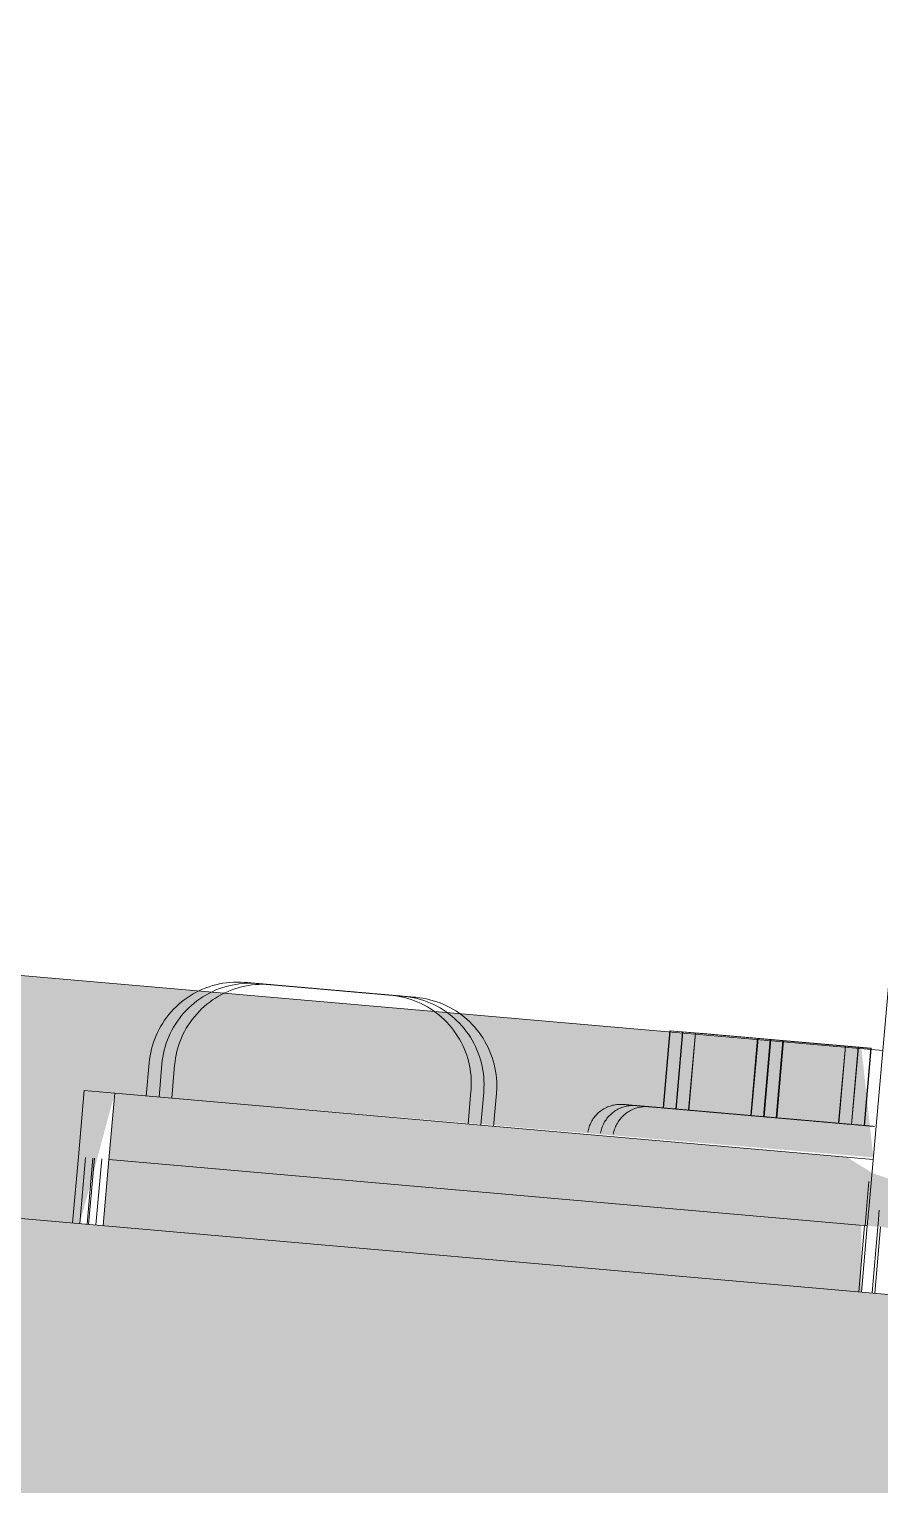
# Model space of a CAD drawing. Header units: millimetres. Extents: x -4612930 to -4329258, y -1064 to 30311.
# Drawn here: x -4357106.3 to -4357067.8, y 16813.4 to 16879.1 of the extents above; entities that cross this region are included whole.
import ezdxf

# ---------------------------------------------------------------- set-up
doc = ezdxf.new("R2010")
doc.units = ezdxf.units.MM
doc.layers.add('A-ROOF', color=132, linetype='Continuous', lineweight=5)
doc.layers.add('Q-SPCQ', color=91, linetype='Continuous', lineweight=5)

# ---------------------------------------------------------------- blocks, each defined once
blk = doc.blocks.new('Static Line_Sayfa_Metal Deck_Pan Mount - Up to 15 _ pitch - Max 2 Users-1848787-NORTH EAST')
at = {"layer": 'Q-SPCQ'}
h = blk.add_hatch(color=256, dxfattribs=at)
h.paths.add_polyline_path([(4342136.08, 16824.131), (4342134.251, 16824.384), (4342125.729, 16827.449), (4342124.619, 16828.143), (4342091.515, 16831.039), (4342091.253, 16828.05), (4342135.427, 16824.185)])
h.paths.add_polyline_path([(4342301.292, 16861.777), (4342299.706, 16862.012), (4342300.966, 16861.806)])
blk.add_hatch(color=256, dxfattribs=at).paths.add_polyline_path([(4342125.256, 16822.064), (4342125.256, 16825.075), (4342091.253, 16828.05), (4342090.992, 16825.062), (4342115.36, 16822.93)])
for p, q in [((4342125.584, 16825.8), (4342129.842, 16874.112)), ((4342116.295, 16830.376), (4342116.6, 16833.863)), ((4342116.307, 16830.375), (4342116.612, 16833.862)), ((4342120.559, 16833.517), (4342116.6, 16833.863)), ((4342116.6, 16833.863), (4342116.612, 16833.862)), ((4342116.612, 16833.862), (4342120.582, 16833.515)), ((4342116.871, 16830.326), (4342117.176, 16833.813)), ((4342116.882, 16830.325), (4342117.187, 16833.812)), ((4342121.134, 16833.466), (4342117.176, 16833.813)), ((4342117.176, 16833.813), (4342117.187, 16833.812)), ((4342117.187, 16833.812), (4342121.157, 16833.464)), ((4342117.751, 16833.762), (4342117.446, 16830.276)), ((4342117.762, 16833.761), (4342117.457, 16830.275)), ((4342121.71, 16833.416), (4342117.751, 16833.762)), ((4342117.751, 16833.762), (4342117.762, 16833.761)), ((4342117.762, 16833.761), (4342121.733, 16833.414)), ((4342120.254, 16830.03), (4342120.559, 16833.517)), ((4342120.582, 16833.515), (4342120.277, 16830.028)), ((4342124.529, 16833.169), (4342120.559, 16833.517)), ((4342120.582, 16833.515), (4342124.54, 16833.168)), ((4342120.829, 16829.98), (4342121.134, 16833.466)), ((4342121.157, 16833.464), (4342120.852, 16829.978)), ((4342125.104, 16833.119), (4342121.134, 16833.466)), ((4342121.157, 16833.464), (4342125.116, 16833.118)), ((4342121.405, 16829.929), (4342121.71, 16833.416)), ((4342121.733, 16833.414), (4342121.427, 16829.927)), ((4342125.68, 16833.069), (4342121.71, 16833.416)), ((4342121.733, 16833.414), (4342125.691, 16833.068)), ((4342124.224, 16829.683), (4342124.529, 16833.169)), ((4342124.235, 16829.682), (4342124.54, 16833.168)), ((4342124.54, 16833.168), (4342124.529, 16833.169)), ((4342124.799, 16829.632), (4342125.104, 16833.119)), ((4342124.811, 16829.631), (4342125.116, 16833.118)), ((4342125.116, 16833.118), (4342125.104, 16833.119)), ((4342125.68, 16833.069), (4342125.375, 16829.582)), ((4342125.691, 16833.068), (4342125.386, 16829.581)), ((4342125.691, 16833.068), (4342125.68, 16833.069)), ((4342093.071, 16832.408), (4342092.94, 16830.914)), ((4342093.647, 16832.358), (4342093.516, 16830.864)), ((4342094.222, 16832.308), (4342094.091, 16830.813)), ((4342089.872, 16828.171), (4342090.134, 16831.16)), ((4342091.515, 16831.039), (4342090.134, 16831.16)), ((4342091.515, 16831.039), (4342091.253, 16828.05)), ((4342125.781, 16828.041), (4342091.515, 16831.039)), ((4342107.481, 16829.642), (4342107.612, 16831.136)), ((4342108.056, 16829.592), (4342108.187, 16831.086)), ((4342108.632, 16829.541), (4342108.762, 16831.035)), ((4342116.307, 16830.375), (4342116.295, 16830.376)), ((4342116.295, 16830.376), (4342120.254, 16830.03)), ((4342120.277, 16830.028), (4342116.307, 16830.375)), ((4342116.882, 16830.325), (4342116.871, 16830.326)), ((4342116.871, 16830.326), (4342120.829, 16829.98)), ((4342120.852, 16829.978), (4342116.882, 16830.325)), ((4342117.457, 16830.275), (4342117.446, 16830.276)), ((4342117.446, 16830.276), (4342121.405, 16829.929)), ((4342121.427, 16829.927), (4342117.457, 16830.275)), ((4342120.254, 16830.03), (4342124.224, 16829.683)), ((4342124.235, 16829.682), (4342120.277, 16830.028)), ((4342120.829, 16829.98), (4342124.799, 16829.632)), ((4342124.811, 16829.631), (4342120.852, 16829.978)), ((4342121.405, 16829.929), (4342125.375, 16829.582)), ((4342125.386, 16829.581), (4342121.427, 16829.927)), ((4342124.224, 16829.683), (4342124.235, 16829.682)), ((4342124.799, 16829.632), (4342124.811, 16829.631)), ((4342125.375, 16829.582), (4342125.386, 16829.581)), ((4342089.611, 16825.182), (4342089.872, 16828.171)), ((4342090.197, 16828.143), (4342089.936, 16825.154)), ((4342090.266, 16825.125), (4342090.527, 16828.114)), ((4342090.337, 16825.119), (4342090.598, 16828.107)), ((4342090.928, 16828.079), (4342090.666, 16825.09)), ((4342090.992, 16825.062), (4342091.253, 16828.05)), ((4342091.253, 16828.05), (4342125.518, 16825.052)), ((4342091.253, 16828.05), (4342125.518, 16825.052)), ((4342125.592, 16827.054), (4342125.418, 16825.061)), ((4342125.393, 16825.063), (4342125.131, 16822.075)), ((4342125.256, 16822.064), (4342125.518, 16825.052)), ((4342125.993, 16825.011), (4342125.732, 16822.022)), ((4342125.857, 16822.011), (4342126.118, 16825))]:
    blk.add_line(p, q, dxfattribs=at)
at = {"layer": 'Q-SPCQ', "flags": 128}
for points in [[(4342093.071, 16832.408), (4342093.088, 16832.567), (4342093.112, 16832.726), (4342093.142, 16832.883), (4342093.178, 16833.039), (4342093.22, 16833.193), (4342093.268, 16833.345), (4342093.323, 16833.496), (4342093.383, 16833.644), (4342093.449, 16833.79), (4342093.522, 16833.933), (4342093.599, 16834.072), (4342093.682, 16834.209), (4342093.771, 16834.342), (4342093.865, 16834.472), (4342093.964, 16834.597), (4342094.068, 16834.719), (4342094.177, 16834.836), (4342094.29, 16834.949), (4342094.408, 16835.058), (4342094.53, 16835.161), (4342094.656, 16835.26), (4342094.786, 16835.353), (4342094.919, 16835.441), (4342095.056, 16835.524), (4342095.196, 16835.601), (4342095.339, 16835.673), (4342095.485, 16835.738), (4342095.634, 16835.798), (4342095.784, 16835.852), (4342095.937, 16835.9), (4342096.091, 16835.942), (4342096.247, 16835.977), (4342096.405, 16836.006), (4342096.563, 16836.029), (4342096.722, 16836.046), (4342096.882, 16836.056), (4342097.042, 16836.06), (4342097.202, 16836.057), (4342097.362, 16836.048), (4342097.405, 16836.044)], [(4342093.647, 16832.358), (4342093.664, 16832.517), (4342093.687, 16832.675), (4342093.717, 16832.832), (4342093.753, 16832.988), (4342093.795, 16833.143), (4342093.844, 16833.295), (4342093.898, 16833.446), (4342093.959, 16833.594), (4342094.025, 16833.739), (4342094.097, 16833.882), (4342094.175, 16834.022), (4342094.258, 16834.159), (4342094.346, 16834.292), (4342094.44, 16834.421), (4342094.539, 16834.547), (4342094.643, 16834.669), (4342094.752, 16834.786), (4342094.865, 16834.899), (4342094.983, 16835.007), (4342095.105, 16835.111), (4342095.231, 16835.209), (4342095.361, 16835.303), (4342095.495, 16835.391), (4342095.632, 16835.474), (4342095.772, 16835.551), (4342095.915, 16835.622), (4342096.061, 16835.688), (4342096.209, 16835.748), (4342096.36, 16835.802), (4342096.512, 16835.85), (4342096.667, 16835.891), (4342096.823, 16835.927), (4342096.98, 16835.956), (4342097.138, 16835.979), (4342097.298, 16835.995), (4342097.457, 16836.006), (4342097.617, 16836.009), (4342097.777, 16836.007), (4342097.937, 16835.998), (4342097.98, 16835.994)], [(4342094.222, 16832.308), (4342094.239, 16832.467), (4342094.263, 16832.625), (4342094.292, 16832.782), (4342094.328, 16832.938), (4342094.371, 16833.092), (4342094.419, 16833.245), (4342094.473, 16833.395), (4342094.534, 16833.543), (4342094.6, 16833.689), (4342094.672, 16833.832), (4342094.75, 16833.972), (4342094.833, 16834.108), (4342094.922, 16834.241), (4342095.016, 16834.371), (4342095.115, 16834.497), (4342095.219, 16834.618), (4342095.327, 16834.736), (4342095.441, 16834.849), (4342095.559, 16834.957), (4342095.681, 16835.06), (4342095.807, 16835.159), (4342095.937, 16835.252), (4342096.07, 16835.34), (4342096.207, 16835.423), (4342096.347, 16835.5), (4342096.49, 16835.572), (4342096.636, 16835.638), (4342096.784, 16835.698), (4342096.935, 16835.751), (4342097.088, 16835.799), (4342097.242, 16835.841), (4342097.398, 16835.876), (4342097.556, 16835.906), (4342097.714, 16835.929), (4342097.873, 16835.945), (4342098.033, 16835.955), (4342098.193, 16835.959), (4342098.353, 16835.956), (4342098.512, 16835.947), (4342098.555, 16835.944)], [(4342097.407, 16836.044), (4342097.415, 16836.044), (4342097.428, 16836.042), (4342097.447, 16836.041), (4342097.47, 16836.039), (4342097.499, 16836.036), (4342097.533, 16836.033), (4342097.571, 16836.03), (4342097.615, 16836.026), (4342097.664, 16836.022), (4342097.718, 16836.017), (4342097.776, 16836.012), (4342097.839, 16836.006), (4342097.906, 16836.001), (4342097.978, 16835.994), (4342098.055, 16835.988), (4342098.135, 16835.981), (4342098.22, 16835.973), (4342098.309, 16835.965), (4342098.401, 16835.957), (4342098.497, 16835.949), (4342098.597, 16835.94), (4342098.7, 16835.931), (4342098.806, 16835.922), (4342098.915, 16835.912), (4342099.027, 16835.903), (4342099.142, 16835.892), (4342099.259, 16835.882), (4342099.378, 16835.872), (4342099.5, 16835.861), (4342099.623, 16835.85), (4342099.748, 16835.839), (4342099.875, 16835.828), (4342100.003, 16835.817), (4342100.132, 16835.806), (4342100.262, 16835.794), (4342100.392, 16835.783), (4342100.523, 16835.772), (4342100.655, 16835.76), (4342100.682, 16835.758)], [(4342100.698, 16835.756), (4342100.567, 16835.768), (4342100.436, 16835.779), (4342100.305, 16835.791), (4342100.175, 16835.802), (4342100.045, 16835.813), (4342099.917, 16835.825), (4342099.79, 16835.836), (4342099.664, 16835.847), (4342099.54, 16835.858), (4342099.418, 16835.868), (4342099.298, 16835.879), (4342099.18, 16835.889), (4342099.065, 16835.899), (4342098.952, 16835.909), (4342098.842, 16835.919), (4342098.735, 16835.928), (4342098.631, 16835.937), (4342098.53, 16835.946), (4342098.433, 16835.955), (4342098.339, 16835.963), (4342098.249, 16835.971), (4342098.163, 16835.978), (4342098.081, 16835.985), (4342098.003, 16835.992), (4342097.93, 16835.998), (4342097.861, 16836.005), (4342097.796, 16836.01), (4342097.736, 16836.015), (4342097.681, 16836.02), (4342097.631, 16836.025), (4342097.585, 16836.029), (4342097.545, 16836.032), (4342097.509, 16836.035), (4342097.479, 16836.038), (4342097.454, 16836.04), (4342097.434, 16836.042), (4342097.419, 16836.043), (4342097.409, 16836.044)], [(4342097.983, 16835.994), (4342097.99, 16835.993), (4342098.004, 16835.992), (4342098.022, 16835.99), (4342098.045, 16835.988), (4342098.074, 16835.986), (4342098.108, 16835.983), (4342098.147, 16835.98), (4342098.191, 16835.976), (4342098.239, 16835.971), (4342098.293, 16835.967), (4342098.351, 16835.962), (4342098.414, 16835.956), (4342098.482, 16835.95), (4342098.554, 16835.944), (4342098.63, 16835.937), (4342098.711, 16835.93), (4342098.795, 16835.923), (4342098.884, 16835.915), (4342098.976, 16835.907), (4342099.073, 16835.899), (4342099.172, 16835.89), (4342099.275, 16835.881), (4342099.381, 16835.872), (4342099.49, 16835.862), (4342099.602, 16835.852), (4342099.717, 16835.842), (4342099.834, 16835.832), (4342099.953, 16835.821), (4342100.075, 16835.811), (4342100.198, 16835.8), (4342100.323, 16835.789), (4342100.45, 16835.778), (4342100.578, 16835.767), (4342100.707, 16835.756), (4342100.837, 16835.744), (4342100.968, 16835.733), (4342101.099, 16835.721), (4342101.23, 16835.71), (4342101.257, 16835.707)], [(4342101.274, 16835.706), (4342101.142, 16835.717), (4342101.011, 16835.729), (4342100.88, 16835.74), (4342100.75, 16835.752), (4342100.621, 16835.763), (4342100.492, 16835.774), (4342100.365, 16835.785), (4342100.24, 16835.796), (4342100.116, 16835.807), (4342099.994, 16835.818), (4342099.873, 16835.828), (4342099.756, 16835.839), (4342099.64, 16835.849), (4342099.527, 16835.859), (4342099.417, 16835.868), (4342099.31, 16835.878), (4342099.206, 16835.887), (4342099.105, 16835.896), (4342099.008, 16835.904), (4342098.914, 16835.912), (4342098.824, 16835.92), (4342098.738, 16835.928), (4342098.657, 16835.935), (4342098.579, 16835.942), (4342098.505, 16835.948), (4342098.436, 16835.954), (4342098.372, 16835.96), (4342098.312, 16835.965), (4342098.257, 16835.97), (4342098.206, 16835.974), (4342098.161, 16835.978), (4342098.12, 16835.982), (4342098.085, 16835.985), (4342098.054, 16835.988), (4342098.029, 16835.99), (4342098.009, 16835.992), (4342097.994, 16835.993), (4342097.985, 16835.994)], [(4342098.558, 16835.944), (4342098.566, 16835.943), (4342098.579, 16835.942), (4342098.597, 16835.94), (4342098.621, 16835.938), (4342098.65, 16835.936), (4342098.683, 16835.933), (4342098.722, 16835.929), (4342098.766, 16835.925), (4342098.815, 16835.921), (4342098.868, 16835.916), (4342098.927, 16835.911), (4342098.99, 16835.906), (4342099.057, 16835.9), (4342099.129, 16835.894), (4342099.206, 16835.887), (4342099.286, 16835.88), (4342099.371, 16835.872), (4342099.459, 16835.865), (4342099.552, 16835.857), (4342099.648, 16835.848), (4342099.747, 16835.839), (4342099.85, 16835.83), (4342099.957, 16835.821), (4342100.066, 16835.812), (4342100.178, 16835.802), (4342100.292, 16835.792), (4342100.409, 16835.782), (4342100.529, 16835.771), (4342100.65, 16835.76), (4342100.774, 16835.75), (4342100.899, 16835.739), (4342101.025, 16835.728), (4342101.153, 16835.716), (4342101.282, 16835.705), (4342101.412, 16835.694), (4342101.543, 16835.682), (4342101.674, 16835.671), (4342101.805, 16835.659), (4342101.833, 16835.657)], [(4342101.849, 16835.656), (4342101.718, 16835.667), (4342101.586, 16835.679), (4342101.456, 16835.69), (4342101.326, 16835.701), (4342101.196, 16835.713), (4342101.068, 16835.724), (4342100.941, 16835.735), (4342100.815, 16835.746), (4342100.691, 16835.757), (4342100.569, 16835.768), (4342100.449, 16835.778), (4342100.331, 16835.788), (4342100.215, 16835.799), (4342100.103, 16835.808), (4342099.992, 16835.818), (4342099.885, 16835.827), (4342099.781, 16835.837), (4342099.681, 16835.845), (4342099.583, 16835.854), (4342099.49, 16835.862), (4342099.4, 16835.87), (4342099.314, 16835.877), (4342099.232, 16835.885), (4342099.154, 16835.891), (4342099.081, 16835.898), (4342099.012, 16835.904), (4342098.947, 16835.91), (4342098.887, 16835.915), (4342098.832, 16835.92), (4342098.782, 16835.924), (4342098.736, 16835.928), (4342098.696, 16835.931), (4342098.66, 16835.935), (4342098.63, 16835.937), (4342098.605, 16835.939), (4342098.584, 16835.941), (4342098.57, 16835.943), (4342098.56, 16835.943)], [(4342100.682, 16835.758), (4342100.813, 16835.746), (4342100.944, 16835.735), (4342101.075, 16835.723), (4342101.205, 16835.712), (4342101.335, 16835.701), (4342101.463, 16835.689), (4342101.59, 16835.678), (4342101.716, 16835.667), (4342101.84, 16835.656), (4342101.962, 16835.646), (4342102.082, 16835.635), (4342102.2, 16835.625), (4342102.315, 16835.615), (4342102.428, 16835.605), (4342102.538, 16835.595), (4342102.645, 16835.586), (4342102.75, 16835.577), (4342102.85, 16835.568), (4342102.947, 16835.56), (4342103.041, 16835.551), (4342103.131, 16835.543), (4342103.217, 16835.536), (4342103.299, 16835.529), (4342103.377, 16835.522), (4342103.45, 16835.516), (4342103.519, 16835.509), (4342103.584, 16835.504), (4342103.644, 16835.499), (4342103.699, 16835.494), (4342103.749, 16835.489), (4342103.795, 16835.485), (4342103.835, 16835.482), (4342103.871, 16835.479), (4342103.901, 16835.476), (4342103.926, 16835.474), (4342103.946, 16835.472), (4342103.961, 16835.471), (4342103.971, 16835.47)], [(4342103.973, 16835.47), (4342103.965, 16835.47), (4342103.952, 16835.472), (4342103.934, 16835.473), (4342103.91, 16835.475), (4342103.881, 16835.478), (4342103.848, 16835.481), (4342103.809, 16835.484), (4342103.765, 16835.488), (4342103.716, 16835.492), (4342103.663, 16835.497), (4342103.604, 16835.502), (4342103.541, 16835.508), (4342103.474, 16835.513), (4342103.402, 16835.52), (4342103.325, 16835.526), (4342103.245, 16835.534), (4342103.16, 16835.541), (4342103.071, 16835.549), (4342102.979, 16835.557), (4342102.883, 16835.565), (4342102.783, 16835.574), (4342102.68, 16835.583), (4342102.574, 16835.592), (4342102.465, 16835.602), (4342102.353, 16835.611), (4342102.239, 16835.622), (4342102.121, 16835.632), (4342102.002, 16835.642), (4342101.881, 16835.653), (4342101.757, 16835.664), (4342101.632, 16835.675), (4342101.505, 16835.686), (4342101.378, 16835.697), (4342101.248, 16835.708), (4342101.119, 16835.72), (4342100.988, 16835.731), (4342100.857, 16835.742), (4342100.726, 16835.754), (4342100.698, 16835.756)], [(4342101.257, 16835.707), (4342101.389, 16835.696), (4342101.52, 16835.684), (4342101.651, 16835.673), (4342101.781, 16835.662), (4342101.91, 16835.65), (4342102.038, 16835.639), (4342102.165, 16835.628), (4342102.291, 16835.617), (4342102.415, 16835.606), (4342102.537, 16835.595), (4342102.657, 16835.585), (4342102.775, 16835.575), (4342102.891, 16835.564), (4342103.004, 16835.555), (4342103.114, 16835.545), (4342103.221, 16835.536), (4342103.325, 16835.526), (4342103.426, 16835.518), (4342103.523, 16835.509), (4342103.617, 16835.501), (4342103.706, 16835.493), (4342103.792, 16835.486), (4342103.874, 16835.478), (4342103.952, 16835.472), (4342104.026, 16835.465), (4342104.095, 16835.459), (4342104.159, 16835.453), (4342104.219, 16835.448), (4342104.274, 16835.443), (4342104.325, 16835.439), (4342104.37, 16835.435), (4342104.411, 16835.432), (4342104.446, 16835.428), (4342104.476, 16835.426), (4342104.502, 16835.424), (4342104.522, 16835.422), (4342104.537, 16835.42), (4342104.546, 16835.42)], [(4342104.548, 16835.419), (4342104.54, 16835.42), (4342104.527, 16835.421), (4342104.509, 16835.423), (4342104.485, 16835.425), (4342104.457, 16835.427), (4342104.423, 16835.43), (4342104.384, 16835.434), (4342104.34, 16835.438), (4342104.292, 16835.442), (4342104.238, 16835.447), (4342104.18, 16835.452), (4342104.117, 16835.457), (4342104.049, 16835.463), (4342103.977, 16835.469), (4342103.901, 16835.476), (4342103.82, 16835.483), (4342103.735, 16835.491), (4342103.647, 16835.498), (4342103.554, 16835.506), (4342103.458, 16835.515), (4342103.359, 16835.524), (4342103.256, 16835.533), (4342103.15, 16835.542), (4342103.041, 16835.551), (4342102.929, 16835.561), (4342102.814, 16835.571), (4342102.697, 16835.581), (4342102.577, 16835.592), (4342102.456, 16835.603), (4342102.333, 16835.613), (4342102.207, 16835.624), (4342102.081, 16835.635), (4342101.953, 16835.647), (4342101.824, 16835.658), (4342101.694, 16835.669), (4342101.563, 16835.681), (4342101.432, 16835.692), (4342101.301, 16835.704), (4342101.274, 16835.706)], [(4342101.833, 16835.657), (4342101.964, 16835.646), (4342102.095, 16835.634), (4342102.226, 16835.623), (4342102.356, 16835.611), (4342102.485, 16835.6), (4342102.614, 16835.589), (4342102.741, 16835.578), (4342102.866, 16835.567), (4342102.99, 16835.556), (4342103.113, 16835.545), (4342103.233, 16835.535), (4342103.351, 16835.524), (4342103.466, 16835.514), (4342103.579, 16835.504), (4342103.689, 16835.495), (4342103.796, 16835.485), (4342103.9, 16835.476), (4342104.001, 16835.467), (4342104.098, 16835.459), (4342104.192, 16835.451), (4342104.282, 16835.443), (4342104.368, 16835.435), (4342104.45, 16835.428), (4342104.527, 16835.421), (4342104.601, 16835.415), (4342104.67, 16835.409), (4342104.735, 16835.403), (4342104.794, 16835.398), (4342104.85, 16835.393), (4342104.9, 16835.389), (4342104.945, 16835.385), (4342104.986, 16835.381), (4342105.021, 16835.378), (4342105.052, 16835.375), (4342105.077, 16835.373), (4342105.097, 16835.371), (4342105.112, 16835.37), (4342105.122, 16835.369)], [(4342105.124, 16835.369), (4342105.116, 16835.37), (4342105.103, 16835.371), (4342105.084, 16835.373), (4342105.061, 16835.375), (4342105.032, 16835.377), (4342104.998, 16835.38), (4342104.959, 16835.383), (4342104.916, 16835.387), (4342104.867, 16835.392), (4342104.813, 16835.396), (4342104.755, 16835.401), (4342104.692, 16835.407), (4342104.624, 16835.413), (4342104.552, 16835.419), (4342104.476, 16835.426), (4342104.395, 16835.433), (4342104.311, 16835.44), (4342104.222, 16835.448), (4342104.13, 16835.456), (4342104.034, 16835.464), (4342103.934, 16835.473), (4342103.831, 16835.482), (4342103.725, 16835.491), (4342103.616, 16835.501), (4342103.504, 16835.511), (4342103.389, 16835.521), (4342103.272, 16835.531), (4342103.153, 16835.542), (4342103.031, 16835.552), (4342102.908, 16835.563), (4342102.783, 16835.574), (4342102.656, 16835.585), (4342102.528, 16835.596), (4342102.399, 16835.607), (4342102.269, 16835.619), (4342102.139, 16835.63), (4342102.008, 16835.642), (4342101.876, 16835.653), (4342101.849, 16835.656)], [(4342103.976, 16835.47), (4342104.135, 16835.452), (4342104.293, 16835.429), (4342104.45, 16835.399), (4342104.606, 16835.363), (4342104.76, 16835.321), (4342104.913, 16835.272), (4342105.063, 16835.218), (4342105.211, 16835.158), (4342105.357, 16835.091), (4342105.5, 16835.019), (4342105.64, 16834.942), (4342105.776, 16834.858), (4342105.909, 16834.77), (4342106.039, 16834.676), (4342106.165, 16834.577), (4342106.286, 16834.473), (4342106.404, 16834.364), (4342106.516, 16834.251), (4342106.625, 16834.133), (4342106.728, 16834.011), (4342106.827, 16833.885), (4342106.92, 16833.755), (4342107.008, 16833.621), (4342107.091, 16833.485), (4342107.168, 16833.344), (4342107.24, 16833.201), (4342107.306, 16833.055), (4342107.365, 16832.907), (4342107.419, 16832.756), (4342107.467, 16832.604), (4342107.509, 16832.449), (4342107.544, 16832.293), (4342107.574, 16832.136), (4342107.596, 16831.978), (4342107.613, 16831.819), (4342107.623, 16831.659), (4342107.627, 16831.499), (4342107.624, 16831.339), (4342107.615, 16831.179), (4342107.612, 16831.136)], [(4342104.551, 16835.419), (4342104.71, 16835.402), (4342104.868, 16835.379), (4342105.025, 16835.349), (4342105.181, 16835.313), (4342105.336, 16835.271), (4342105.488, 16835.222), (4342105.639, 16835.168), (4342105.787, 16835.107), (4342105.932, 16835.041), (4342106.075, 16834.969), (4342106.215, 16834.891), (4342106.352, 16834.808), (4342106.485, 16834.719), (4342106.614, 16834.625), (4342106.74, 16834.526), (4342106.862, 16834.422), (4342106.979, 16834.314), (4342107.092, 16834.2), (4342107.2, 16834.083), (4342107.304, 16833.961), (4342107.402, 16833.835), (4342107.496, 16833.705), (4342107.584, 16833.571), (4342107.667, 16833.434), (4342107.744, 16833.294), (4342107.815, 16833.151), (4342107.881, 16833.005), (4342107.941, 16832.857), (4342107.995, 16832.706), (4342108.043, 16832.553), (4342108.084, 16832.399), (4342108.12, 16832.243), (4342108.149, 16832.086), (4342108.172, 16831.927), (4342108.188, 16831.768), (4342108.198, 16831.609), (4342108.202, 16831.449), (4342108.2, 16831.289), (4342108.191, 16831.129), (4342108.187, 16831.086)], [(4342105.126, 16835.369), (4342105.285, 16835.352), (4342105.444, 16835.328), (4342105.601, 16835.298), (4342105.757, 16835.262), (4342105.911, 16835.22), (4342106.063, 16835.172), (4342106.214, 16835.117), (4342106.362, 16835.057), (4342106.508, 16834.991), (4342106.65, 16834.919), (4342106.79, 16834.841), (4342106.927, 16834.758), (4342107.06, 16834.669), (4342107.19, 16834.575), (4342107.315, 16834.476), (4342107.437, 16834.372), (4342107.554, 16834.263), (4342107.667, 16834.15), (4342107.776, 16834.032), (4342107.879, 16833.91), (4342107.978, 16833.784), (4342108.071, 16833.654), (4342108.159, 16833.521), (4342108.242, 16833.384), (4342108.319, 16833.244), (4342108.391, 16833.101), (4342108.456, 16832.955), (4342108.516, 16832.806), (4342108.57, 16832.656), (4342108.618, 16832.503), (4342108.66, 16832.349), (4342108.695, 16832.193), (4342108.724, 16832.035), (4342108.747, 16831.877), (4342108.764, 16831.718), (4342108.774, 16831.558), (4342108.778, 16831.398), (4342108.775, 16831.238), (4342108.766, 16831.079), (4342108.762, 16831.035)], [(4342112.893, 16829.289), (4342112.904, 16829.348), (4342112.918, 16829.406), (4342112.933, 16829.464), (4342112.952, 16829.521), (4342112.972, 16829.578), (4342112.995, 16829.633), (4342113.02, 16829.688), (4342113.047, 16829.741), (4342113.076, 16829.794), (4342113.107, 16829.845), (4342113.14, 16829.895), (4342113.175, 16829.943), (4342113.212, 16829.991), (4342113.251, 16830.036), (4342113.292, 16830.08), (4342113.335, 16830.123), (4342113.379, 16830.163), (4342113.425, 16830.202), (4342113.472, 16830.239), (4342113.521, 16830.274), (4342113.571, 16830.307), (4342113.622, 16830.338), (4342113.675, 16830.367), (4342113.728, 16830.394), (4342113.783, 16830.419), (4342113.839, 16830.441), (4342113.895, 16830.461), (4342113.952, 16830.479), (4342114.01, 16830.495), (4342114.069, 16830.508), (4342114.128, 16830.519), (4342114.187, 16830.528), (4342114.247, 16830.534), (4342114.307, 16830.538), (4342114.367, 16830.539), (4342114.427, 16830.538), (4342114.487, 16830.535), (4342114.503, 16830.533)], [(4342113.468, 16829.238), (4342113.479, 16829.297), (4342113.493, 16829.356), (4342113.509, 16829.414), (4342113.527, 16829.471), (4342113.547, 16829.527), (4342113.57, 16829.583), (4342113.595, 16829.637), (4342113.622, 16829.691), (4342113.651, 16829.743), (4342113.682, 16829.795), (4342113.716, 16829.845), (4342113.751, 16829.893), (4342113.788, 16829.94), (4342113.827, 16829.986), (4342113.868, 16830.03), (4342113.91, 16830.072), (4342113.954, 16830.113), (4342114, 16830.152), (4342114.047, 16830.189), (4342114.096, 16830.224), (4342114.146, 16830.257), (4342114.197, 16830.288), (4342114.25, 16830.317), (4342114.304, 16830.344), (4342114.358, 16830.368), (4342114.414, 16830.391), (4342114.47, 16830.411), (4342114.528, 16830.429), (4342114.586, 16830.444), (4342114.644, 16830.458), (4342114.703, 16830.469), (4342114.763, 16830.477), (4342114.822, 16830.483), (4342114.882, 16830.487), (4342114.942, 16830.489), (4342115.002, 16830.488), (4342115.062, 16830.484), (4342115.078, 16830.483)], [(4342114.044, 16829.188), (4342114.055, 16829.247), (4342114.068, 16829.305), (4342114.084, 16829.363), (4342114.102, 16829.42), (4342114.123, 16829.477), (4342114.145, 16829.532), (4342114.17, 16829.587), (4342114.197, 16829.641), (4342114.226, 16829.693), (4342114.258, 16829.744), (4342114.291, 16829.794), (4342114.326, 16829.843), (4342114.363, 16829.89), (4342114.402, 16829.936), (4342114.443, 16829.98), (4342114.485, 16830.022), (4342114.53, 16830.063), (4342114.575, 16830.101), (4342114.623, 16830.138), (4342114.671, 16830.173), (4342114.721, 16830.206), (4342114.773, 16830.237), (4342114.825, 16830.266), (4342114.879, 16830.293), (4342114.934, 16830.318), (4342114.989, 16830.34), (4342115.046, 16830.36), (4342115.103, 16830.378), (4342115.161, 16830.394), (4342115.22, 16830.407), (4342115.278, 16830.418), (4342115.338, 16830.427), (4342115.398, 16830.433), (4342115.457, 16830.437), (4342115.517, 16830.438), (4342115.577, 16830.437), (4342115.637, 16830.434), (4342115.653, 16830.433)], [(4342120.28, 16830.028), (4342120.049, 16830.048), (4342119.819, 16830.068), (4342119.59, 16830.088), (4342119.361, 16830.108), (4342119.135, 16830.128), (4342118.91, 16830.148), (4342118.687, 16830.167), (4342118.466, 16830.187), (4342118.249, 16830.206), (4342118.035, 16830.224), (4342117.824, 16830.243), (4342117.617, 16830.261), (4342117.415, 16830.279), (4342117.217, 16830.296), (4342117.023, 16830.313), (4342116.836, 16830.329), (4342116.653, 16830.345), (4342116.476, 16830.361), (4342116.306, 16830.376), (4342116.142, 16830.39), (4342115.984, 16830.404), (4342115.833, 16830.417), (4342115.689, 16830.429), (4342115.553, 16830.441), (4342115.424, 16830.453), (4342115.303, 16830.463), (4342115.19, 16830.473), (4342115.085, 16830.482), (4342114.988, 16830.491), (4342114.9, 16830.499), (4342114.82, 16830.506), (4342114.749, 16830.512), (4342114.687, 16830.517), (4342114.633, 16830.522), (4342114.589, 16830.526), (4342114.554, 16830.529), (4342114.528, 16830.531), (4342114.511, 16830.533), (4342114.503, 16830.533)], [(4342114.507, 16830.533), (4342114.521, 16830.532), (4342114.544, 16830.53), (4342114.576, 16830.527), (4342114.618, 16830.523), (4342114.668, 16830.519), (4342114.727, 16830.514), (4342114.795, 16830.508), (4342114.872, 16830.501), (4342114.958, 16830.493), (4342115.052, 16830.485), (4342115.154, 16830.476), (4342115.264, 16830.467), (4342115.383, 16830.456), (4342115.509, 16830.445), (4342115.643, 16830.434), (4342115.784, 16830.421), (4342115.933, 16830.408), (4342116.088, 16830.395), (4342116.25, 16830.38), (4342116.419, 16830.366), (4342116.594, 16830.35), (4342116.774, 16830.335), (4342116.96, 16830.318), (4342117.152, 16830.302), (4342117.348, 16830.284), (4342117.549, 16830.267), (4342117.755, 16830.249), (4342117.964, 16830.23), (4342118.177, 16830.212), (4342118.394, 16830.193), (4342118.613, 16830.174), (4342118.835, 16830.154), (4342119.06, 16830.135), (4342119.286, 16830.115), (4342119.514, 16830.095), (4342119.743, 16830.075), (4342119.973, 16830.055), (4342120.203, 16830.035), (4342120.251, 16830.03)], [(4342120.855, 16829.978), (4342120.625, 16829.998), (4342120.395, 16830.018), (4342120.165, 16830.038), (4342119.937, 16830.058), (4342119.71, 16830.078), (4342119.485, 16830.097), (4342119.262, 16830.117), (4342119.042, 16830.136), (4342118.824, 16830.155), (4342118.61, 16830.174), (4342118.399, 16830.192), (4342118.192, 16830.21), (4342117.99, 16830.228), (4342117.792, 16830.246), (4342117.599, 16830.262), (4342117.411, 16830.279), (4342117.228, 16830.295), (4342117.052, 16830.31), (4342116.881, 16830.325), (4342116.717, 16830.34), (4342116.559, 16830.353), (4342116.408, 16830.367), (4342116.265, 16830.379), (4342116.128, 16830.391), (4342115.999, 16830.402), (4342115.878, 16830.413), (4342115.765, 16830.423), (4342115.66, 16830.432), (4342115.563, 16830.44), (4342115.475, 16830.448), (4342115.395, 16830.455), (4342115.324, 16830.461), (4342115.262, 16830.467), (4342115.209, 16830.472), (4342115.164, 16830.475), (4342115.129, 16830.478), (4342115.103, 16830.481), (4342115.086, 16830.482), (4342115.079, 16830.483)], [(4342115.083, 16830.483), (4342115.096, 16830.481), (4342115.12, 16830.479), (4342115.152, 16830.477), (4342115.193, 16830.473), (4342115.243, 16830.468), (4342115.302, 16830.463), (4342115.371, 16830.457), (4342115.447, 16830.451), (4342115.533, 16830.443), (4342115.627, 16830.435), (4342115.729, 16830.426), (4342115.84, 16830.416), (4342115.958, 16830.406), (4342116.085, 16830.395), (4342116.219, 16830.383), (4342116.36, 16830.371), (4342116.508, 16830.358), (4342116.664, 16830.344), (4342116.826, 16830.33), (4342116.994, 16830.315), (4342117.169, 16830.3), (4342117.35, 16830.284), (4342117.536, 16830.268), (4342117.727, 16830.251), (4342117.924, 16830.234), (4342118.125, 16830.216), (4342118.33, 16830.198), (4342118.539, 16830.18), (4342118.753, 16830.161), (4342118.969, 16830.143), (4342119.188, 16830.123), (4342119.411, 16830.104), (4342119.635, 16830.084), (4342119.861, 16830.064), (4342120.089, 16830.045), (4342120.318, 16830.024), (4342120.548, 16830.004), (4342120.778, 16829.984), (4342120.826, 16829.98)], [(4342121.43, 16829.927), (4342121.2, 16829.947), (4342120.97, 16829.967), (4342120.741, 16829.988), (4342120.512, 16830.008), (4342120.285, 16830.027), (4342120.06, 16830.047), (4342119.837, 16830.067), (4342119.617, 16830.086), (4342119.4, 16830.105), (4342119.185, 16830.124), (4342118.975, 16830.142), (4342118.768, 16830.16), (4342118.565, 16830.178), (4342118.367, 16830.195), (4342118.174, 16830.212), (4342117.986, 16830.229), (4342117.804, 16830.244), (4342117.627, 16830.26), (4342117.457, 16830.275), (4342117.292, 16830.289), (4342117.135, 16830.303), (4342116.984, 16830.316), (4342116.84, 16830.329), (4342116.704, 16830.341), (4342116.575, 16830.352), (4342116.454, 16830.363), (4342116.34, 16830.372), (4342116.235, 16830.382), (4342116.139, 16830.39), (4342116.05, 16830.398), (4342115.971, 16830.405), (4342115.9, 16830.411), (4342115.837, 16830.417), (4342115.784, 16830.421), (4342115.74, 16830.425), (4342115.705, 16830.428), (4342115.679, 16830.43), (4342115.662, 16830.432), (4342115.654, 16830.433)], [(4342115.658, 16830.432), (4342115.672, 16830.431), (4342115.695, 16830.429), (4342115.727, 16830.426), (4342115.768, 16830.423), (4342115.819, 16830.418), (4342115.878, 16830.413), (4342115.946, 16830.407), (4342116.023, 16830.4), (4342116.108, 16830.393), (4342116.202, 16830.385), (4342116.305, 16830.376), (4342116.415, 16830.366), (4342116.534, 16830.356), (4342116.66, 16830.345), (4342116.794, 16830.333), (4342116.935, 16830.32), (4342117.084, 16830.307), (4342117.239, 16830.294), (4342117.401, 16830.28), (4342117.57, 16830.265), (4342117.744, 16830.25), (4342117.925, 16830.234), (4342118.111, 16830.218), (4342118.302, 16830.201), (4342118.499, 16830.184), (4342118.7, 16830.166), (4342118.905, 16830.148), (4342119.115, 16830.13), (4342119.328, 16830.111), (4342119.544, 16830.092), (4342119.764, 16830.073), (4342119.986, 16830.054), (4342120.21, 16830.034), (4342120.437, 16830.014), (4342120.664, 16829.994), (4342120.894, 16829.974), (4342121.123, 16829.954), (4342121.354, 16829.934), (4342121.402, 16829.93)], [(4342120.251, 16830.03), (4342120.481, 16830.01), (4342120.711, 16829.99), (4342120.941, 16829.97), (4342121.169, 16829.95), (4342121.396, 16829.93), (4342121.621, 16829.911), (4342121.844, 16829.891), (4342122.064, 16829.872), (4342122.282, 16829.853), (4342122.496, 16829.834), (4342122.707, 16829.816), (4342122.913, 16829.797), (4342123.116, 16829.78), (4342123.314, 16829.762), (4342123.507, 16829.745), (4342123.695, 16829.729), (4342123.877, 16829.713), (4342124.054, 16829.698), (4342124.225, 16829.683), (4342124.389, 16829.668), (4342124.547, 16829.655), (4342124.697, 16829.641), (4342124.841, 16829.629), (4342124.978, 16829.617), (4342125.106, 16829.606), (4342125.228, 16829.595), (4342125.341, 16829.585), (4342125.446, 16829.576), (4342125.543, 16829.567), (4342125.631, 16829.56), (4342125.711, 16829.553), (4342125.782, 16829.546)], [(4342125.803, 16829.545), (4342125.735, 16829.551), (4342125.658, 16829.557), (4342125.573, 16829.565), (4342125.479, 16829.573), (4342125.377, 16829.582), (4342125.266, 16829.592), (4342125.148, 16829.602), (4342125.021, 16829.613), (4342124.887, 16829.625), (4342124.746, 16829.637), (4342124.598, 16829.65), (4342124.442, 16829.664), (4342124.28, 16829.678), (4342124.112, 16829.693), (4342123.937, 16829.708), (4342123.756, 16829.724), (4342123.57, 16829.74), (4342123.379, 16829.757), (4342123.182, 16829.774), (4342122.981, 16829.791), (4342122.776, 16829.809), (4342122.566, 16829.828), (4342122.353, 16829.846), (4342122.137, 16829.865), (4342121.917, 16829.885), (4342121.695, 16829.904), (4342121.471, 16829.924), (4342121.245, 16829.943), (4342121.017, 16829.963), (4342120.788, 16829.983), (4342120.558, 16830.004), (4342120.327, 16830.024), (4342120.28, 16830.028)], [(4342120.826, 16829.98), (4342121.057, 16829.96), (4342121.287, 16829.94), (4342121.516, 16829.92), (4342121.744, 16829.9), (4342121.971, 16829.88), (4342122.196, 16829.86), (4342122.419, 16829.841), (4342122.64, 16829.821), (4342122.857, 16829.802), (4342123.071, 16829.784), (4342123.282, 16829.765), (4342123.489, 16829.747), (4342123.691, 16829.729), (4342123.889, 16829.712), (4342124.082, 16829.695), (4342124.27, 16829.679), (4342124.453, 16829.663), (4342124.629, 16829.647), (4342124.8, 16829.632), (4342124.964, 16829.618), (4342125.122, 16829.604), (4342125.273, 16829.591), (4342125.417, 16829.578), (4342125.553, 16829.567), (4342125.682, 16829.555), (4342125.803, 16829.545)], [(4342125.842, 16829.541), (4342125.723, 16829.552), (4342125.597, 16829.563), (4342125.463, 16829.574), (4342125.321, 16829.587), (4342125.173, 16829.6), (4342125.018, 16829.613), (4342124.855, 16829.628), (4342124.687, 16829.642), (4342124.512, 16829.658), (4342124.332, 16829.673), (4342124.146, 16829.69), (4342123.954, 16829.706), (4342123.758, 16829.724), (4342123.557, 16829.741), (4342123.351, 16829.759), (4342123.142, 16829.777), (4342122.929, 16829.796), (4342122.712, 16829.815), (4342122.493, 16829.834), (4342122.271, 16829.854), (4342122.046, 16829.873), (4342121.82, 16829.893), (4342121.592, 16829.913), (4342121.363, 16829.933), (4342121.133, 16829.953), (4342120.903, 16829.973), (4342120.855, 16829.978)], [(4342121.402, 16829.93), (4342121.632, 16829.91), (4342121.862, 16829.889), (4342122.091, 16829.869), (4342122.32, 16829.849), (4342122.547, 16829.83), (4342122.772, 16829.81), (4342122.995, 16829.79), (4342123.215, 16829.771), (4342123.432, 16829.752), (4342123.647, 16829.733), (4342123.857, 16829.715), (4342124.064, 16829.697), (4342124.267, 16829.679), (4342124.465, 16829.662), (4342124.658, 16829.645), (4342124.846, 16829.628), (4342125.028, 16829.612), (4342125.205, 16829.597), (4342125.375, 16829.582), (4342125.54, 16829.568), (4342125.697, 16829.554), (4342125.848, 16829.541)], [(4342125.748, 16829.549), (4342125.593, 16829.563), (4342125.431, 16829.577), (4342125.262, 16829.592), (4342125.088, 16829.607), (4342124.907, 16829.623), (4342124.721, 16829.639), (4342124.53, 16829.656), (4342124.333, 16829.673), (4342124.132, 16829.691), (4342123.927, 16829.709), (4342123.717, 16829.727), (4342123.504, 16829.746), (4342123.288, 16829.765), (4342123.068, 16829.784), (4342122.846, 16829.803), (4342122.622, 16829.823), (4342122.395, 16829.843), (4342122.168, 16829.863), (4342121.939, 16829.883), (4342121.709, 16829.903), (4342121.478, 16829.923), (4342121.43, 16829.927)]]:
    blk.add_lwpolyline(points, dxfattribs=at)
at = {"layer": 'Q-SPCQ'}
for centre, start_param, end_param in [((4342125.603, 16826.049), 3.361365, 4.460229), ((4342126.082, 16826.007), 1.822956, 2.92182)]:
    blk.add_ellipse(centre, major_axis=(0.087, 0.996), ratio=0.002511, start_param=start_param, end_param=end_param, dxfattribs=at)

msp = doc.modelspace()

# ---------------------------------------------------------------- hatches: boundary and pattern name
at = {"layer": 'A-ROOF'}
h = msp.add_hatch(color=256, dxfattribs=at)
h.paths.add_polyline_path([(-4386496.086, 15900), (-4386426.633, 15900.232), (-4386366.379, 15905.483), (-4386366.2, 15911.582), (-4376459.497, 16778.995), (-4376459.386, 16784.106), (-4376684.519, 16766.726), (-4386496.086, 15911.582)])
h.paths.add_polyline_path([(-4348270.255, 16052.302), (-4348270.255, 16066.212), (-4356666.478, 16797.998), (-4356665.079, 16792.777), (-4356622.343, 16789.038), (-4356622.343, 16783.015), (-4348283.821, 16053.489)])
h.paths.add_polyline_path([(-4356668.75, 16787.075), (-4356669.534, 16792.777), (-4356671.039, 16798.396), (-4356682.61, 16797.565), (-4356684.927, 16791.597), (-4356683.03, 16791.336), (-4356681.229, 16788.167), (-4356678.716, 16787.947)])
h.paths.add_polyline_path([(-4376183.891, 16802.449), (-4376180.566, 16803.782), (-4376184.579, 16810.3), (-4376183.945, 16803.071)])
h.paths.add_polyline_path([(-4376177.167, 16803.59), (-4366820.316, 17622.098), (-4366809.016, 17625.683), (-4366513.209, 17651.365), (-4366178.096, 17620.05), (-4366175.415, 17618.8), (-4357103.996, 16825.154), (-4357102.417, 16831.039), (-4357068.141, 16828.143), (-4357068.675, 16833.052), (-4366496.117, 17654.714), (-4369276.231, 17412.409), (-4376180.463, 16810.658), (-4376177.516, 16804.34)])
msp.add_hatch(color=256, dxfattribs=at).paths.add_polyline_path([(-4346757.642, 15891.735), (-4346757.642, 15919.965), (-4366513.209, 17648.353), (-4366512.132, 17620.031), (-4347182.357, 15928.893)])

# ---------------------------------------------------------------- linework, layer by layer
for p, q in [((-4366496.115, 17654.715), (-4357067.716, 16832.969)), ((-4366207.277, 17621.588), (-4346661.639, 15911.566))]:
    msp.add_line(p, q, dxfattribs=at)

# ---------------------------------------------------------------- block references
at = {"layer": 'Q-SPCQ'}
msp.add_blockref('Static Line_Sayfa_Metal Deck_Pan Mount - Up to 15 _ pitch - Max 2 Users-1848787-NORTH EAST', (-8699193.932, 0), dxfattribs=at)

doc.saveas('drawing.dxf')
